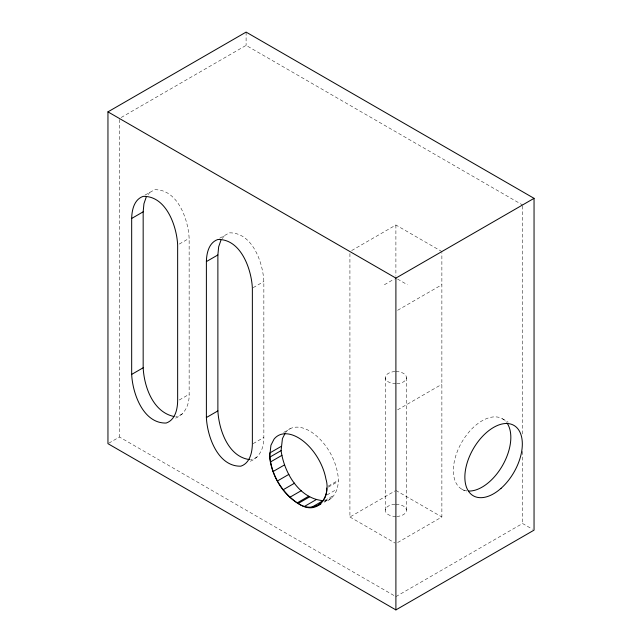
<?xml version="1.0" encoding="UTF-8"?>
<svg xmlns="http://www.w3.org/2000/svg" width="642" height="642" viewBox="0 0 642 642"><rect width="100%" height="100%" fill="white"/><g stroke="black" fill="none" stroke-linecap="round" stroke-linejoin="round"><path stroke-width="0.48" stroke-dasharray="3.21 2.41" d="M285.513 432.556A40.285 23.264 60 0 1 314.355 434.144A40.285 23.264 60 0 1 337.443 472.48C340.108 483.899 336.994 498.12 324.499 502.06M144.972 195.096L154.658 189.727C177.641 189.133 188.258 219.403 189.141 238.367L189.141 394.308C189.518 404.669 184.703 415.326 174.199 418.624M219.684 238.222L229.371 232.853C252.354 232.268 262.971 262.53 263.854 281.501L263.854 437.443C264.223 447.803 259.416 458.46 248.911 461.758M148.077 194.63L149.899 192.247M222.172 238.559L224.612 235.381M121.186 117.494L246.103 45.373L522.548 204.975M179.295 244.056L189.141 238.367M253.181 287.664L263.854 281.501M351.655 250.557L395.897 225.013L441.873 251.56M179.295 399.998L189.141 394.308M108.779 443.189L119.452 437.025L395.031 596.129M384.397 284.735L394.252 279.053M397.631 310.279L441.873 284.735M253.181 443.606L263.854 437.443M283.66 432.443L290.232 428.647M397.631 409.821L441.873 384.277M328.343 486.058L338.198 480.368M328.311 487.134L338.165 481.444M327.099 494.902L336.946 489.22M324.844 500.479L333.872 495.263M324.226 502.012L329.153 499.171M349.922 253.558L349.922 516.995L395.031 490.953M397.631 542.538L441.873 516.995L441.873 252.555M395.897 596.627L522.548 523.503L532.403 529.193M182.408 413.889L177.649 416.409L175.804 416.449M257.121 457.016L252.362 459.544L250.508 459.584M331.89 497.791L326.409 500.543L324.756 500.608M397.534 279.053L407.389 284.735M502.413 418.761L508.167 422.083M461.783 489.148L466.702 491.989M395.897 490.456L441.873 516.995M349.922 516.995L395.031 543.036M522.548 205.978L522.548 435.356M522.548 451.382L522.548 523.503M406.458 377.64L406.458 510.358M395.897 225.013L395.897 276.212M385.328 377.64L385.328 510.358M246.103 32.1L246.103 45.373M119.452 119.5L119.452 437.025M466.814 490.873A40.639 23.465 -60 0 1 461.783 442.226A40.639 23.465 -60 0 1 506.434 422.259M395.897 504.259A10.569 6.099 0 0 1 406.45 510.093A10.569 6.099 0 0 1 396.812 516.441M395.897 516.465A10.569 6.099 0 0 1 385.336 510.623A10.569 6.099 0 0 1 394.974 504.283M395.897 371.541A10.569 6.099 0 0 1 406.45 377.376A10.569 6.099 0 0 1 396.812 383.715M395.897 383.739A10.569 6.099 0 0 1 385.336 377.905A10.569 6.099 0 0 1 394.974 371.566"/><path stroke-width="0.96" d="M269.6 457.264L270.94 445.235L274.014 439.192A40.285 23.264 60 0 1 302.855 440.781A40.285 23.264 60 0 1 325.943 479.117C330.951 494.998 319.01 515.077 300.994 505.182C283.411 495.776 272.015 476.805 269.6 457.264L281.092 450.628L282.432 438.598L284.952 433.647M131.674 218.457C131.851 209.998 134.13 199.429 143.166 196.364C166.15 195.77 176.767 226.032 177.649 245.003L177.649 400.945C177.473 409.411 175.194 419.972 166.158 423.046C143.174 423.632 132.557 393.369 131.674 374.406L131.674 218.457L143.166 211.82L143.952 203.691L146.248 197.014M206.387 261.591C206.563 253.133 208.843 242.564 217.879 239.49C240.854 238.904 251.479 269.167 252.362 288.138L252.362 444.079C252.186 452.546 249.898 463.107 240.862 466.18C217.887 466.766 207.27 436.504 206.387 417.541L206.387 261.591L217.879 254.954L218.657 246.817L220.96 240.148M326.674 488.081C327.693 504.155 311.009 512.549 298.201 503.456L309.693 496.828M107.952 111.86L246.103 32.1L534.048 198.338L534.048 530.14L395.897 609.9L107.952 443.662L107.952 111.86L395.897 278.098L534.048 198.338M131.674 374.406L143.166 367.77L143.166 211.82M206.387 417.541L217.879 410.904L217.879 254.954M281.22 446.375L269.728 453.011C270.138 472.737 281.003 491.812 297.246 502.871L308.738 496.234M270.451 461.975L281.942 455.338M273.067 471.525L284.558 464.888M277.392 481.002L288.884 474.366M283.138 489.774L294.63 483.137M289.911 497.229L301.403 490.6M304.645 506.313L316.145 499.677M311.611 507.308L323.103 500.672C299.116 498.633 284.069 472.552 281.092 450.628M317.662 505.808L320.944 503.914M173.95 416.489C153.109 412.092 144.169 386.941 143.166 367.77M249.586 459.6C228.143 456.759 218.93 429.771 217.879 410.904M395.897 278.098L395.897 609.9M506.979 422.998A40.639 23.465 -60 0 1 502.79 465.033A40.639 23.465 -60 0 1 468.668 491.042M501.033 488.345A40.639 23.465 -60 0 0 513.913 425.397A40.639 23.465 -60 0 0 465.835 468.026A40.639 23.465 -60 0 0 501.033 488.345"/></g></svg>
